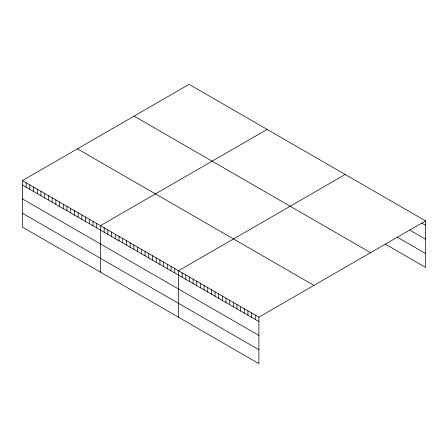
<?xml version="1.0" encoding="UTF-8"?>
<svg xmlns="http://www.w3.org/2000/svg" width="448" height="448" viewBox="0 0 448 448"><rect width="100%" height="100%" fill="white"/><g stroke="black" fill="none" stroke-linecap="round" stroke-linejoin="round"><path stroke-width="0.67" d="M22.4 180.6L258.905 317.145L258.905 363.642L22.4 227.097L22.4 180.6L189.095 84.358L425.6 220.903L425.6 267.4L385.392 244.188M267.142 129.422L100.447 225.658L100.447 272.154M345.19 174.479L178.494 270.721L178.494 317.218M258.905 317.145L425.6 220.903M421.943 223.205L425.6 225.316M409.937 230.16L425.6 239.204M397.404 237.233L425.6 253.512M134.086 116.122L370.591 252.661M77.409 148.842L313.914 285.387M22.4 185.013L258.905 321.558M22.4 198.901L258.905 335.446M22.4 213.209L258.905 349.754M255.248 315.034L255.248 319.446M251.591 312.922L251.591 317.335M247.94 310.811L247.94 315.23M244.283 308.706L244.283 313.118M240.626 306.594L240.626 311.007M236.975 304.483L236.975 308.896M233.318 302.372L233.318 306.785M229.662 300.261L229.662 304.674M226.01 298.155L226.01 302.568M222.354 296.044L222.354 300.457M218.697 293.933L218.697 298.346M215.046 291.822L215.046 296.234M211.389 289.71L211.389 294.123M207.732 287.599L207.732 292.018M204.075 285.494L204.075 289.906M200.424 283.382L200.424 287.795M196.767 281.271L196.767 285.684M193.11 279.16L193.11 283.573M189.459 277.049L189.459 281.462M185.802 274.938L185.802 279.356M182.146 272.832L182.146 277.245M174.776 268.576L174.776 272.989M171.058 266.426L171.058 270.844M167.345 264.281L167.345 268.694M163.626 262.136L163.626 266.549M159.908 259.991L159.908 264.404M156.195 257.846L156.195 262.259M152.477 255.702L152.477 260.114M148.758 253.557L148.758 257.97M145.046 251.406L145.046 255.819M141.327 249.262L141.327 253.674M137.609 247.117L137.609 251.53M133.896 244.972L133.896 249.385M130.178 242.827L130.178 247.24M126.459 240.682L126.459 245.095M122.746 238.532L122.746 242.95M119.028 236.387L119.028 240.8M115.31 234.242L115.31 238.655M111.597 232.098L111.597 236.51M107.878 229.953L107.878 234.366M104.16 227.808L104.16 232.221M96.729 223.513L96.729 227.926M93.016 221.368L93.016 225.781M89.298 219.223L89.298 223.636M85.579 217.078L85.579 221.491M81.866 214.934L81.866 219.346M78.148 212.783L78.148 217.202M74.43 210.638L74.43 215.051M70.717 208.494L70.717 212.906M66.998 206.349L66.998 210.762M63.28 204.204L63.28 208.617M59.567 202.059L59.567 206.472M55.849 199.914L55.849 204.327M52.13 197.764L52.13 202.177M48.418 195.619L48.418 200.032M44.699 193.474L44.699 197.887M40.981 191.33L40.981 195.742M37.268 189.185L37.268 193.598M33.55 187.04L33.55 191.453M29.831 184.89L29.831 189.308M26.118 182.745L26.118 187.158"/></g></svg>
